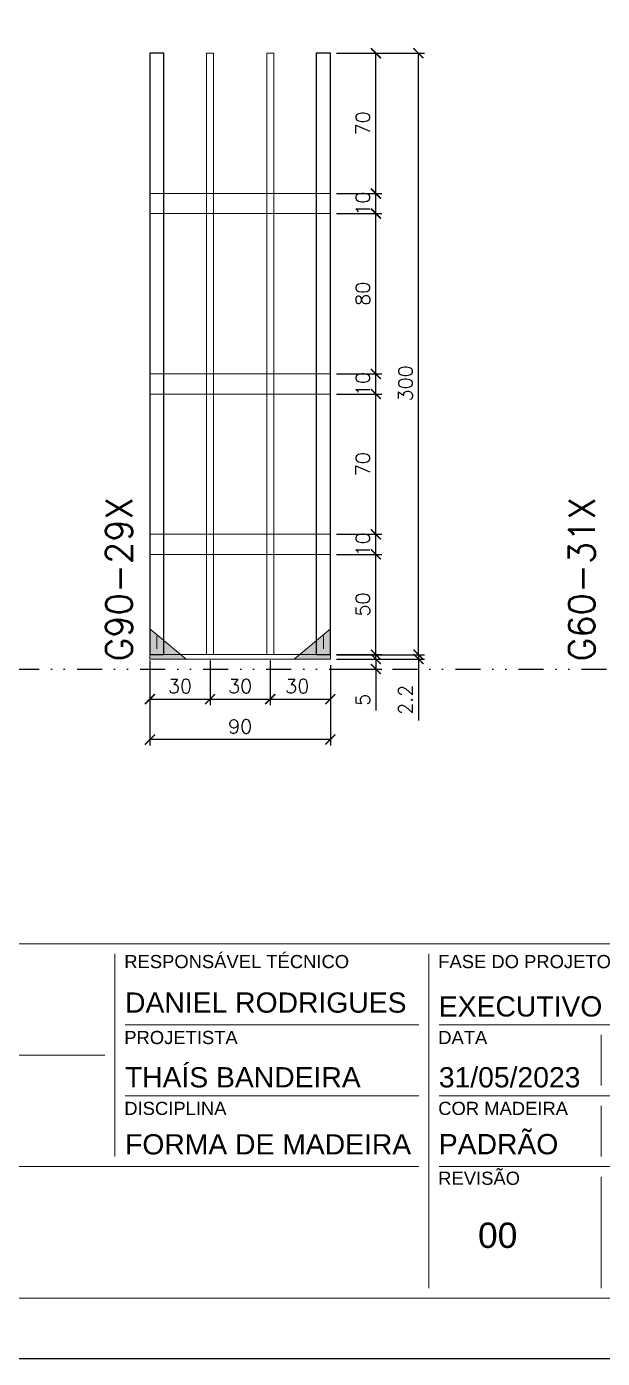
# Model space of a CAD drawing. Extents: x -23436 to 4767, y -4131 to 9755.
# Drawn here: x -19934 to -19647, y -2818 to -2153 of the extents above; entities that cross this region are included whole.
import ezdxf

# ---------------------------------------------------------------- set-up
doc = ezdxf.new("R2010")
doc.units = 0
doc.header["$PDMODE"] = 2
doc.header["$PDSIZE"] = 10
doc.linetypes.add('DIVIDE2', pattern=[0.625, 0.25, -0.125, 0, -0.125, 0, -0.125])
doc.linetypes.add('HIDDEN', pattern=[9.525, 6.35, -3.175])
doc.layers.get('0').update_dxf_attribs({"lineweight": 13})
doc.layers.get('Defpoints').update_dxf_attribs({"lineweight": 13})
for name, color, linetype in [('Cota', 4, 'Continuous'), ('MB Logo', 254, 'Continuous'), ('Nível', 160, 'Continuous'), ('Sarr 7x7', 104, 'Continuous')]:
    doc.layers.add(name, color=color, linetype=linetype)
for name, color, linetype, lineweight in [('FOLHA MB', 7, 'Continuous', 13), ('Madeira', 100, 'Continuous', 13), ('Sarr 2.2x7', 40, 'Continuous', 9), ('sarrafo', 93, 'Continuous', 13), ('Texto Seção', 7, 'Continuous', 15)]:
    doc.layers.add(name, color=color, linetype=linetype, lineweight=lineweight)
doc.layers.add('Laje_Perimetro', color=7, linetype='Continuous', plot=False)
doc.styles.add('MB_C01', font='arial.ttf', dxfattribs={"height": 1.3})
doc.styles.add('MB_C02', font='arial.ttf', dxfattribs={"height": 2})
doc.styles.add('MB_C03', font='arial.ttf', dxfattribs={"height": 2.5})
doc.styles.add('REGUA-120', font='ROMANS.shx', dxfattribs={"height": 15})
doc.styles.add('ROMANS', font='romans.shx')
doc.dimstyles.new('Cota Paínel', dxfattribs={"dimtxt": 7, "dimasz": 5, "dimexe": 3, "dimexo": 3, "dimgap": 3, "dimtad": 1, "dimdec": 1, "dimzin": 12, "dimdsep": 46, "dimtxsty": 'ROMANS', "dimblk": 'ARCHTICK', "dimcen": 0, "dimclrd": 4, "dimclre": 4, "dimclrt": 1, "dimadec": 1, "dimazin": 3, "dimtfac": 1, "dimtdec": 1, "dimtmove": 0, "dimatfit": 3, "dimldrblk": 'OBLIQUE', "dimfxl": 0, "dimtolj": 1, "dimtzin": 12, "dimarcsym": 0})
doc.dimstyles.new('PAINEL', dxfattribs={"dimtxt": 7, "dimasz": 5, "dimexe": 3, "dimexo": 3, "dimgap": 3, "dimtad": 1, "dimdec": 1, "dimzin": 12, "dimdsep": 46, "dimtxsty": 'ROMANS', "dimblk": 'ARCHTICK', "dimcen": 0, "dimclrd": 4, "dimclre": 4, "dimclrt": 1, "dimadec": 1, "dimazin": 3, "dimtfac": 1, "dimtdec": 1, "dimtmove": 0, "dimatfit": 3, "dimldrblk": 'OBLIQUE', "dimfxl": 0, "dimtolj": 1, "dimtzin": 12, "dimarcsym": 0})

# ---------------------------------------------------------------- blocks, each defined once
blk = doc.blocks.new('A$C169d8357')
at = {"layer": 'FOLHA MB', "color": 1}
for p, q in [((1109.82, 356.72), (70, 356.72)), ((786.55, 351.67), (786.55, 250.65)), ((943.14, 351.67), (943.14, 184.99)), ((938.09, 316.32), (791.61, 316.32)), ((1109.82, 316.32), (948.19, 316.32)), ((1029, 311.26), (1029, 286.01)), ((781.5, 301.16), (450.7, 301.16)), ((938.09, 280.96), (791.61, 280.96)), ((1109.82, 280.96), (948.19, 280.96)), ((1029, 275.91), (1029, 250.65)), ((938.09, 245.6), (450.7, 245.6)), ((1109.82, 245.6), (948.19, 245.6)), ((1029, 240.55), (1029, 184.99))]:
    blk.add_line(p, q, dxfattribs=at)
for points in [[(0, 1199.94), (0, 149.94), (1485.02, 149.94), (1485.02, 1199.94)], [(70, 1169.94), (70, 179.94), (1455.02, 179.94), (1455.02, 1169.94)]]:
    blk.add_lwpolyline(points, close=True, dxfattribs=at)
at = {"layer": 'FOLHA MB', "color": 6, "style": 'MB_C01'}
for s, height, p in [('RESPONSÁVEL TÉCNICO', 6.5663, (791.21, 344.6)), ('FASE DO PROJETO', 6.5663, (947.79, 344.6)), ('PROJETISTA', 6.566, (791.21, 306.72)), ('DATA', 6.566, (947.79, 306.72)), ('DISCIPLINA', 6.566, (791.21, 271.36)), ('COR MADEIRA', 6.5663, (947.79, 271.36)), ('REVISÃO', 6.566, (947.79, 236.51))]:
    blk.add_text(s, height=height, dxfattribs=at).set_placement(p)
at = {"layer": 'FOLHA MB', "color": 5}
for s, height, style, p in [('DANIEL RODRIGUES', 10.102, 'MB_C02', (791.61, 322.38)), ('EXECUTIVO', 10.102, 'MB_C02', (948.09, 320.46)), ('THAÍS BANDEIRA', 10.102, 'MB_C02', (791.51, 285.11)), ('31/05/2023', 10.102, 'MB_C02', (948.09, 285.11)), ('FORMA DE MADEIRA', 10.102, 'MB_C02', (791.61, 251.66)), ('PADRÃO', 10.102, 'MB_C02', (948.09, 251.76)), ('00', 12.628, 'MB_C03', (967.63, 205.03))]:
    blk.add_text(s, height=height, dxfattribs=dict(at, style=style)).set_placement(p)
blk = doc.blocks.new('_ArchTick')
at = {"color": 0, "linetype": 'ByBlock', "const_width": 0.15}
blk.add_lwpolyline([(-0.5, -0.5), (0.5, 0.5)], dxfattribs=at)
blk = doc.blocks.new('*D1365')
at = {"layer": 'Cota', "color": 4, "lineweight": -2, "transparency": 16777216}
for p, q in [((-19872.41, -2484.86), (-19872.41, -2512.04)), ((-19782.41, -2484.86), (-19782.41, -2512.04)), ((-19782.41, -2509.04), (-19872.41, -2509.04))]:
    blk.add_line(p, q, dxfattribs=at)
at = {"layer": 'Defpoints', "color": 0, "transparency": 16777216}
for p in [(-19872.41, -2481.86), (-19782.41, -2481.86), (-19872.41, -2509.04)]:
    blk.add_point(p, dxfattribs=at)
at = {"layer": 'Cota', "color": 4, "lineweight": -2, "transparency": 16777216, "xscale": 5, "yscale": 5, "zscale": 5, "rotation": 180}
blk.add_blockref('_ArchTick', (-19872.41, -2509.04), dxfattribs=at)
at = {"layer": 'Cota', "color": 4, "lineweight": -2, "transparency": 16777216, "xscale": 5, "yscale": 5, "zscale": 5}
blk.add_blockref('_ArchTick', (-19782.41, -2509.04), dxfattribs=at)
at = {"layer": 'Cota', "color": 1, "transparency": 16777216, "insert": (-19827.41, -2502.54), "char_height": 7, "attachment_point": 5, "style": 'ROMANS'}
blk.add_mtext('\\A1;90', dxfattribs=at)
blk = doc.blocks.new('_OBLIQUE')
at = {"color": 0, "linetype": 'ByBlock', "lineweight": -2}
for p, q in [((0, 0), (-1, 0)), ((-0.5, -0.5), (0.5, 0.5))]:
    blk.add_line(p, q, dxfattribs=at)
blk = doc.blocks.new('*D1366')
at = {"layer": 'Cota', "color": 4, "lineweight": -2, "transparency": 16777216}
for p, q in [((-19812.41, -2469.66), (-19812.41, -2491.86)), ((-19782.41, -2471.86), (-19782.41, -2491.86)), ((-19812.41, -2488.86), (-19782.41, -2488.86))]:
    blk.add_line(p, q, dxfattribs=at)
at = {"layer": 'Defpoints', "color": 0, "transparency": 16777216}
for p in [(-19812.41, -2466.66), (-19782.41, -2468.86), (-19782.41, -2488.86)]:
    blk.add_point(p, dxfattribs=at)
at = {"layer": 'Cota', "color": 4, "lineweight": -2, "transparency": 16777216, "xscale": 5, "yscale": 5, "zscale": 5, "rotation": 180}
blk.add_blockref('_ArchTick', (-19812.41, -2488.86), dxfattribs=at)
at = {"layer": 'Cota', "color": 4, "lineweight": -2, "transparency": 16777216, "xscale": 5, "yscale": 5, "zscale": 5}
blk.add_blockref('_ArchTick', (-19782.41, -2488.86), dxfattribs=at)
at = {"layer": 'Cota', "color": 1, "transparency": 16777216, "insert": (-19798.91, -2482.36), "char_height": 7, "attachment_point": 5, "style": 'ROMANS'}
blk.add_mtext('\\A1;30', dxfattribs=at)
blk = doc.blocks.new('*D1367')
at = {"layer": 'Cota', "color": 4, "lineweight": -2, "transparency": 16777216}
for p, q in [((-19872.41, -2469.66), (-19872.41, -2491.86)), ((-19842.41, -2469.66), (-19842.41, -2491.86)), ((-19872.41, -2488.86), (-19842.41, -2488.86))]:
    blk.add_line(p, q, dxfattribs=at)
at = {"layer": 'Defpoints', "color": 0, "transparency": 16777216}
for p in [(-19872.41, -2466.66), (-19842.41, -2466.66), (-19842.41, -2488.86)]:
    blk.add_point(p, dxfattribs=at)
at = {"layer": 'Cota', "color": 4, "lineweight": -2, "transparency": 16777216, "xscale": 5, "yscale": 5, "zscale": 5, "rotation": 180}
blk.add_blockref('_ArchTick', (-19872.41, -2488.86), dxfattribs=at)
at = {"layer": 'Cota', "color": 4, "lineweight": -2, "transparency": 16777216, "xscale": 5, "yscale": 5, "zscale": 5}
blk.add_blockref('_ArchTick', (-19842.41, -2488.86), dxfattribs=at)
at = {"layer": 'Cota', "color": 1, "transparency": 16777216, "insert": (-19857.41, -2482.36), "char_height": 7, "attachment_point": 5, "style": 'ROMANS'}
blk.add_mtext('\\A1;30', dxfattribs=at)
blk = doc.blocks.new('*D1368')
at = {"layer": 'Cota', "color": 4, "lineweight": -2, "transparency": 16777216}
for p, q in [((-19779.41, -2416.66), (-19756.71, -2416.66)), ((-19759.71, -2466.66), (-19759.71, -2416.66)), ((-19779.41, -2466.66), (-19756.71, -2466.66))]:
    blk.add_line(p, q, dxfattribs=at)
at = {"layer": 'Defpoints', "color": 0, "transparency": 16777216}
for p in [(-19782.41, -2416.66), (-19759.71, -2416.66), (-19782.41, -2466.66)]:
    blk.add_point(p, dxfattribs=at)
at = {"layer": 'Cota', "color": 4, "lineweight": -2, "transparency": 16777216, "xscale": 5, "yscale": 5, "zscale": 5}
for p, rotation in [((-19759.71, -2416.66), 90), ((-19759.71, -2466.66), 270)]:
    blk.add_blockref('_ArchTick', p, dxfattribs=dict(at, rotation=rotation))
at = {"layer": 'Cota', "color": 1, "transparency": 16777216, "insert": (-19766.21, -2441.66), "char_height": 7, "attachment_point": 5, "rotation": 90, "style": 'ROMANS'}
blk.add_mtext('\\A1;50', dxfattribs=at)
blk = doc.blocks.new('*D1369')
at = {"layer": 'Cota', "color": 4, "lineweight": -2, "transparency": 16777216}
for p, q in [((-19842.41, -2469.66), (-19842.41, -2491.86)), ((-19812.41, -2469.66), (-19812.41, -2491.86)), ((-19842.41, -2488.86), (-19812.41, -2488.86))]:
    blk.add_line(p, q, dxfattribs=at)
at = {"layer": 'Defpoints', "color": 0, "transparency": 16777216}
for p in [(-19842.41, -2466.66), (-19812.41, -2466.66), (-19812.41, -2488.86)]:
    blk.add_point(p, dxfattribs=at)
at = {"layer": 'Cota', "color": 4, "lineweight": -2, "transparency": 16777216, "xscale": 5, "yscale": 5, "zscale": 5, "rotation": 180}
blk.add_blockref('_ArchTick', (-19842.41, -2488.86), dxfattribs=at)
at = {"layer": 'Cota', "color": 4, "lineweight": -2, "transparency": 16777216, "xscale": 5, "yscale": 5, "zscale": 5}
blk.add_blockref('_ArchTick', (-19812.41, -2488.86), dxfattribs=at)
at = {"layer": 'Cota', "color": 1, "transparency": 16777216, "insert": (-19827.41, -2482.36), "char_height": 7, "attachment_point": 5, "style": 'ROMANS'}
blk.add_mtext('\\A1;30', dxfattribs=at)
blk = doc.blocks.new('*D1370')
at = {"layer": 'Cota', "color": 4, "lineweight": -2, "transparency": 16777216}
for p, q in [((-19779.41, -2406.66), (-19756.71, -2406.66)), ((-19759.71, -2416.66), (-19759.71, -2406.66)), ((-19779.41, -2416.66), (-19756.71, -2416.66))]:
    blk.add_line(p, q, dxfattribs=at)
at = {"layer": 'Defpoints', "color": 0, "transparency": 16777216}
for p in [(-19782.41, -2406.66), (-19759.71, -2406.66), (-19782.41, -2416.66)]:
    blk.add_point(p, dxfattribs=at)
at = {"layer": 'Cota', "color": 4, "lineweight": -2, "transparency": 16777216, "xscale": 5, "yscale": 5, "zscale": 5}
for p, rotation in [((-19759.71, -2406.66), 90), ((-19759.71, -2416.66), 270)]:
    blk.add_blockref('_ArchTick', p, dxfattribs=dict(at, rotation=rotation))
at = {"layer": 'Cota', "color": 1, "transparency": 16777216, "insert": (-19766.21, -2411.66), "char_height": 7, "attachment_point": 5, "rotation": 90, "style": 'ROMANS'}
blk.add_mtext('\\A1;10', dxfattribs=at)
blk = doc.blocks.new('*D1371')
at = {"layer": 'Cota', "color": 4, "lineweight": -2, "transparency": 16777216}
for p, q in [((-19779.41, -2336.66), (-19756.71, -2336.66)), ((-19759.71, -2406.66), (-19759.71, -2336.66)), ((-19779.41, -2406.66), (-19756.71, -2406.66))]:
    blk.add_line(p, q, dxfattribs=at)
at = {"layer": 'Defpoints', "color": 0, "transparency": 16777216}
for p in [(-19782.41, -2336.66), (-19759.71, -2336.66), (-19782.41, -2406.66)]:
    blk.add_point(p, dxfattribs=at)
at = {"layer": 'Cota', "color": 4, "lineweight": -2, "transparency": 16777216, "xscale": 5, "yscale": 5, "zscale": 5}
for p, rotation in [((-19759.71, -2336.66), 90), ((-19759.71, -2406.66), 270)]:
    blk.add_blockref('_ArchTick', p, dxfattribs=dict(at, rotation=rotation))
at = {"layer": 'Cota', "color": 1, "transparency": 16777216, "insert": (-19766.21, -2371.66), "char_height": 7, "attachment_point": 5, "rotation": 90, "style": 'ROMANS'}
blk.add_mtext('\\A1;70', dxfattribs=at)
blk = doc.blocks.new('*D1372')
at = {"layer": 'Cota', "color": 4, "lineweight": -2, "transparency": 16777216}
for p, q in [((-19779.41, -2326.66), (-19756.71, -2326.66)), ((-19759.71, -2336.66), (-19759.71, -2326.66)), ((-19779.41, -2336.66), (-19756.71, -2336.66))]:
    blk.add_line(p, q, dxfattribs=at)
at = {"layer": 'Defpoints', "color": 0, "transparency": 16777216}
for p in [(-19782.41, -2326.66), (-19759.71, -2326.66), (-19782.41, -2336.66)]:
    blk.add_point(p, dxfattribs=at)
at = {"layer": 'Cota', "color": 4, "lineweight": -2, "transparency": 16777216, "xscale": 5, "yscale": 5, "zscale": 5}
for p, rotation in [((-19759.71, -2326.66), 90), ((-19759.71, -2336.66), 270)]:
    blk.add_blockref('_ArchTick', p, dxfattribs=dict(at, rotation=rotation))
at = {"layer": 'Cota', "color": 1, "transparency": 16777216, "insert": (-19766.21, -2331.66), "char_height": 7, "attachment_point": 5, "rotation": 90, "style": 'ROMANS'}
blk.add_mtext('\\A1;10', dxfattribs=at)
blk = doc.blocks.new('*D1373')
at = {"layer": 'Cota', "color": 4, "lineweight": -2, "transparency": 16777216}
for p, q in [((-19779.41, -2246.66), (-19756.71, -2246.66)), ((-19759.71, -2326.66), (-19759.71, -2246.66)), ((-19779.41, -2326.66), (-19756.71, -2326.66))]:
    blk.add_line(p, q, dxfattribs=at)
at = {"layer": 'Defpoints', "color": 0, "transparency": 16777216}
for p in [(-19782.41, -2246.66), (-19759.71, -2246.66), (-19782.41, -2326.66)]:
    blk.add_point(p, dxfattribs=at)
at = {"layer": 'Cota', "color": 4, "lineweight": -2, "transparency": 16777216, "xscale": 5, "yscale": 5, "zscale": 5}
for p, rotation in [((-19759.71, -2246.66), 90), ((-19759.71, -2326.66), 270)]:
    blk.add_blockref('_ArchTick', p, dxfattribs=dict(at, rotation=rotation))
at = {"layer": 'Cota', "color": 1, "transparency": 16777216, "insert": (-19766.21, -2286.66), "char_height": 7, "attachment_point": 5, "rotation": 90, "style": 'ROMANS'}
blk.add_mtext('\\A1;80', dxfattribs=at)
blk = doc.blocks.new('*D1374')
at = {"layer": 'Cota', "color": 4, "lineweight": -2, "transparency": 16777216}
for p, q in [((-19779.41, -2236.66), (-19756.71, -2236.66)), ((-19759.71, -2246.66), (-19759.71, -2236.66)), ((-19779.41, -2246.66), (-19756.71, -2246.66))]:
    blk.add_line(p, q, dxfattribs=at)
at = {"layer": 'Defpoints', "color": 0, "transparency": 16777216}
for p in [(-19782.41, -2236.66), (-19759.71, -2236.66), (-19782.41, -2246.66)]:
    blk.add_point(p, dxfattribs=at)
at = {"layer": 'Cota', "color": 4, "lineweight": -2, "transparency": 16777216, "xscale": 5, "yscale": 5, "zscale": 5}
for p, rotation in [((-19759.71, -2236.66), 90), ((-19759.71, -2246.66), 270)]:
    blk.add_blockref('_ArchTick', p, dxfattribs=dict(at, rotation=rotation))
at = {"layer": 'Cota', "color": 1, "transparency": 16777216, "insert": (-19766.21, -2241.66), "char_height": 7, "attachment_point": 5, "rotation": 90, "style": 'ROMANS'}
blk.add_mtext('\\A1;10', dxfattribs=at)
blk = doc.blocks.new('*D1375')
at = {"layer": 'Cota', "color": 4, "lineweight": -2, "transparency": 16777216}
for p, q in [((-19779.4, -2166.66), (-19756.71, -2166.66)), ((-19759.71, -2236.66), (-19759.71, -2166.66)), ((-19779.41, -2236.66), (-19756.71, -2236.66))]:
    blk.add_line(p, q, dxfattribs=at)
at = {"layer": 'Defpoints', "color": 0, "transparency": 16777216}
for p in [(-19782.4, -2166.66), (-19759.71, -2166.66), (-19782.41, -2236.66)]:
    blk.add_point(p, dxfattribs=at)
at = {"layer": 'Cota', "color": 4, "lineweight": -2, "transparency": 16777216, "xscale": 5, "yscale": 5, "zscale": 5}
for p, rotation in [((-19759.71, -2166.66), 90), ((-19759.71, -2236.66), 270)]:
    blk.add_blockref('_ArchTick', p, dxfattribs=dict(at, rotation=rotation))
at = {"layer": 'Cota', "color": 1, "transparency": 16777216, "insert": (-19766.21, -2201.66), "char_height": 7, "attachment_point": 5, "rotation": 90, "style": 'ROMANS'}
blk.add_mtext('\\A1;70', dxfattribs=at)
blk = doc.blocks.new('*D1376')
at = {"layer": 'Cota', "color": 4, "lineweight": -2, "transparency": 16777216}
for p, q in [((-19779.4, -2166.66), (-19735.49, -2166.66)), ((-19738.49, -2466.7), (-19738.49, -2166.66)), ((-19779.41, -2466.7), (-19735.49, -2466.7))]:
    blk.add_line(p, q, dxfattribs=at)
at = {"layer": 'Defpoints', "color": 0, "transparency": 16777216}
for p in [(-19782.4, -2166.66), (-19738.49, -2166.66), (-19782.41, -2466.7)]:
    blk.add_point(p, dxfattribs=at)
at = {"layer": 'Cota', "color": 4, "lineweight": -2, "transparency": 16777216, "xscale": 5, "yscale": 5, "zscale": 5}
for p, rotation in [((-19738.49, -2166.66), 90), ((-19738.49, -2466.7), 270)]:
    blk.add_blockref('_ArchTick', p, dxfattribs=dict(at, rotation=rotation))
at = {"layer": 'Cota', "color": 1, "transparency": 16777216, "insert": (-19744.99, -2331.36), "char_height": 7, "attachment_point": 5, "rotation": 90, "style": 'ROMANS'}
blk.add_mtext('\\A1;300', dxfattribs=at)
blk = doc.blocks.new('*D1377')
at = {"layer": 'Cota', "color": 4, "lineweight": -2, "transparency": 16777216}
for p, q in [((-19738.49, -2466.7), (-19738.49, -2461.7)), ((-19779.41, -2466.7), (-19735.49, -2466.7)), ((-19779.41, -2468.86), (-19735.49, -2468.86)), ((-19738.49, -2466.7), (-19738.49, -2468.86)), ((-19738.49, -2468.86), (-19738.49, -2499.53))]:
    blk.add_line(p, q, dxfattribs=at)
at = {"layer": 'Defpoints', "color": 0, "transparency": 16777216}
for p in [(-19782.41, -2466.7), (-19782.41, -2468.86), (-19738.49, -2468.86)]:
    blk.add_point(p, dxfattribs=at)
at = {"layer": 'Cota', "color": 4, "lineweight": -2, "transparency": 16777216, "xscale": 5, "yscale": 5, "zscale": 5}
for p, rotation in [((-19738.49, -2466.7), 270), ((-19738.49, -2468.86), 90)]:
    blk.add_blockref('_ArchTick', p, dxfattribs=dict(at, rotation=rotation))
at = {"layer": 'Cota', "color": 1, "transparency": 16777216, "insert": (-19744.99, -2489.19), "char_height": 7, "attachment_point": 5, "rotation": 90, "style": 'ROMANS'}
blk.add_mtext('\\A1;2.2', dxfattribs=at)
blk = doc.blocks.new('*D1401')
at = {"layer": 'Cota', "color": 4, "lineweight": -2, "transparency": 16777216}
for p, q in [((-19759.71, -2468.86), (-19759.71, -2463.86)), ((-19779.41, -2468.86), (-19756.71, -2468.86)), ((-19759.71, -2468.86), (-19759.71, -2473.86)), ((-19779.41, -2473.86), (-19756.71, -2473.86)), ((-19759.71, -2473.86), (-19759.71, -2494.53))]:
    blk.add_line(p, q, dxfattribs=at)
at = {"layer": 'Defpoints', "color": 0, "transparency": 16777216}
for p in [(-19782.41, -2468.86), (-19782.41, -2473.86), (-19759.71, -2473.86)]:
    blk.add_point(p, dxfattribs=at)
at = {"layer": 'Cota', "color": 4, "lineweight": -2, "transparency": 16777216, "xscale": 5, "yscale": 5, "zscale": 5}
for p, rotation in [((-19759.71, -2468.86), 270), ((-19759.71, -2473.86), 90)]:
    blk.add_blockref('_ArchTick', p, dxfattribs=dict(at, rotation=rotation))
at = {"layer": 'Cota', "color": 1, "transparency": 16777216, "insert": (-19766.21, -2489.19), "char_height": 7, "attachment_point": 5, "rotation": 90, "style": 'ROMANS'}
blk.add_mtext('\\A1;5', dxfattribs=at)

msp = doc.modelspace()

# ---------------------------------------------------------------- hatches: boundary and pattern name
at = {"layer": 'Madeira'}
h = msp.add_hatch(color=252, dxfattribs=at)
h.dxf.hatch_style = 2
h.paths.add_polyline_path([(-19872.405, -2453.86), (-19872.405, -2468.86), (-19854.405, -2468.86)])
h = msp.add_hatch(color=252, dxfattribs=at)
h.dxf.hatch_style = 2
h.paths.add_polyline_path([(-19782.405, -2453.86), (-19782.405, -2468.86), (-19800.405, -2468.86)])

# ---------------------------------------------------------------- linework, layer by layer
at = {"layer": 'Laje_Perimetro'}
msp.add_lwpolyline([(-19191.377, -1767.741), (-20676.397, -1767.741), (-20676.397, -2817.741), (-19191.377, -2817.741)], close=True, dxfattribs=at)
at = {"layer": 'Madeira', "color": 0}
for p, q in [((-19782.405, -2236.66), (-19872.405, -2236.66)), ((-19872.405, -2236.66), (-19872.405, -2241.66)), ((-19782.405, -2236.66), (-19782.405, -2241.66)), ((-19872.405, -2246.66), (-19872.405, -2241.66)), ((-19782.405, -2246.66), (-19782.405, -2241.66)), ((-19782.405, -2246.66), (-19872.405, -2246.66)), ((-19782.405, -2326.66), (-19872.405, -2326.66)), ((-19872.405, -2326.66), (-19872.405, -2331.66)), ((-19872.405, -2336.66), (-19872.405, -2331.66)), ((-19782.405, -2326.66), (-19782.405, -2331.66)), ((-19782.405, -2336.66), (-19782.405, -2331.66)), ((-19782.405, -2336.66), (-19872.405, -2336.66)), ((-19782.405, -2406.66), (-19872.405, -2406.66)), ((-19872.405, -2406.66), (-19872.405, -2411.66)), ((-19782.405, -2406.66), (-19782.405, -2411.66)), ((-19872.405, -2416.66), (-19872.405, -2411.66)), ((-19782.405, -2416.66), (-19872.405, -2416.66)), ((-19782.405, -2416.66), (-19782.405, -2411.66))]:
    msp.add_line(p, q, dxfattribs=at)
at = {"layer": 'Madeira', "color": 1, "linetype": 'HIDDEN'}
for p, q in [((-19868.905, -2457.36), (-19868.905, -2466.66)), ((-19868.905, -2457.36), (-19868.905, -2466.66)), ((-19785.905, -2457.36), (-19785.905, -2466.66)), ((-19785.905, -2457.36), (-19785.905, -2466.66)), ((-19865.405, -2460.86), (-19865.405, -2466.66)), ((-19862.572, -2466.66), (-19872.405, -2466.66)), ((-19862.572, -2466.66), (-19872.405, -2466.66)), ((-19856.605, -2466.66), (-19872.405, -2466.66)), ((-19798.205, -2466.66), (-19782.405, -2466.66)), ((-19792.239, -2466.66), (-19782.405, -2466.66)), ((-19792.239, -2466.66), (-19782.405, -2466.66))]:
    msp.add_line(p, q, dxfattribs=at)
at = {"layer": 'Madeira'}
msp.add_line((-19872.405, -2466.66), (-19872.405, -2468.86), dxfattribs=at)
msp.add_line((-19872.405, -2466.66), (-19872.405, -2468.86), dxfattribs=at)
msp.add_line((-19872.405, -2466.66), (-19872.405, -2468.86), dxfattribs=at)
at = {"layer": 'Madeira', "color": 0}
for points in [[(-19872.405, -2453.86), (-19872.405, -2468.86), (-19854.405, -2468.86), (-19872.405, -2453.86)], [(-19782.405, -2453.86), (-19782.405, -2468.86), (-19800.405, -2468.86), (-19782.405, -2453.86)]]:
    msp.add_lwpolyline(points, dxfattribs=at)
at = {"layer": 'Nível', "linetype": 'DIVIDE2', "ltscale": 50}
msp.add_line((-20474.847, -2473.86), (-19296.576, -2473.86), dxfattribs=at)
at = {"layer": 'Sarr 2.2x7'}
msp.add_lwpolyline([(-19782.405, -2466.66), (-19872.405, -2466.66), (-19872.405, -2468.86), (-19782.405, -2468.86)], close=True, dxfattribs=at)
at = {"layer": 'Sarr 7x7', "color": 30, "true_color": 0xf26722}
for points in [[(-19872.405, -2466.66), (-19865.405, -2466.66), (-19865.405, -2166.66), (-19872.405, -2166.66)], [(-19789.405, -2466.66), (-19782.405, -2466.66), (-19782.405, -2166.66), (-19789.405, -2166.66)]]:
    msp.add_lwpolyline(points, close=True, dxfattribs=at)
at = {"layer": 'sarrafo'}
for p, q in [((-19844.155, -2466.66), (-19844.155, -2166.66)), ((-19844.155, -2166.66), (-19842.405, -2166.66)), ((-19840.655, -2166.66), (-19842.405, -2166.66)), ((-19840.655, -2466.66), (-19840.655, -2166.66)), ((-19814.155, -2466.66), (-19814.155, -2166.66)), ((-19814.155, -2166.66), (-19812.405, -2166.66)), ((-19810.655, -2166.66), (-19812.405, -2166.66)), ((-19810.655, -2466.66), (-19810.655, -2166.66)), ((-19844.155, -2466.66), (-19842.405, -2466.66)), ((-19840.655, -2466.66), (-19842.405, -2466.66)), ((-19814.155, -2466.66), (-19812.405, -2466.66)), ((-19810.655, -2466.66), (-19812.405, -2466.66))]:
    msp.add_line(p, q, dxfattribs=at)

# ---------------------------------------------------------------- block references
at = {"layer": 'MB Logo'}
msp.add_blockref('A$C169d8357', (-20676.397, -2967.679), dxfattribs=at)

# ---------------------------------------------------------------- texts
at = {"layer": 'Texto Seção', "style": 'REGUA-120'}
for s, p in [('G90-29X', (-19881.309, -2469.974)), ('G60-31X', (-19650.521, -2469.974))]:
    msp.add_text(s, height=13, rotation=90, dxfattribs=at).set_placement(p)

# ---------------------------------------------------------------- dimensions: what is measured, and where the dimension line sits
at = {"layer": 'Cota'}
for base, p1, p2, angle, picture, middle in [((-19759.707, -2166.66), (-19782.405, -2236.66), (-19782.405, -2166.66), 90, '*D1375', (-19766.207, -2201.66)), ((-19759.707, -2246.66), (-19782.405, -2326.66), (-19782.405, -2246.66), 90, '*D1373', (-19766.207, -2286.66)), ((-19759.707, -2336.66), (-19782.405, -2406.66), (-19782.405, -2336.66), 90, '*D1371', (-19766.207, -2371.66)), ((-19759.707, -2416.66), (-19782.405, -2466.66), (-19782.405, -2416.66), 90, '*D1368', (-19766.207, -2441.66)), ((-19738.491, -2468.86), (-19782.405, -2466.697), (-19782.405, -2468.86), 90, '*D1377', (-19744.991, -2489.193)), ((-19872.405, -2509.037), (-19782.405, -2481.86), (-19872.405, -2481.86), 180, '*D1365', (-19827.405, -2502.537))]:
    dim = msp.add_linear_dim(base=base, p1=p1, p2=p2, angle=angle, dimstyle='Cota Paínel', dxfattribs=at)
    dim.commit()
    dim.dimension.update_dxf_attribs({"geometry": picture, "text_midpoint": middle})
for base, p1, p2, picture, middle in [((-19738.49, -2166.66), (-19782.405, -2466.697), (-19782.405, -2166.66), '*D1376', (-19738.49, -2331.36)), ((-19759.707, -2236.66), (-19782.405, -2246.66), (-19782.405, -2236.66), '*D1374', (-19759.707, -2241.66)), ((-19759.707, -2326.66), (-19782.405, -2336.66), (-19782.405, -2326.66), '*D1372', (-19759.707, -2331.66)), ((-19759.707, -2406.66), (-19782.405, -2416.66), (-19782.405, -2406.66), '*D1370', (-19759.707, -2411.66))]:
    dim = msp.add_linear_dim(base=base, p1=p1, p2=p2, angle=90, dimstyle='Cota Paínel', dxfattribs=at)
    dim.commit()
    dim.dimension.update_dxf_attribs({"geometry": picture, "text_midpoint": middle, "dimtype": 160})
at = {"layer": 'Cota', "color": 2}
dim = msp.add_linear_dim(base=(-19759.707, -2473.86), p1=(-19782.405, -2468.86), p2=(-19782.405, -2473.86), angle=90, dimstyle='PAINEL', override={"dimarcsym": 2}, dxfattribs=at)
dim.commit()
dim.dimension.update_dxf_attribs({"geometry": '*D1401', "text_midpoint": (-19766.207, -2489.193)})
at = {"layer": 'Cota'}
for base, p1, p2, picture, middle in [((-19842.405, -2488.86), (-19872.405, -2466.66), (-19842.405, -2466.66), '*D1367', (-19857.405, -2482.36)), ((-19812.405, -2488.86), (-19842.405, -2466.66), (-19812.405, -2466.66), '*D1369', (-19827.405, -2482.36))]:
    dim = msp.add_linear_dim(base=base, p1=p1, p2=p2, dimstyle='Cota Paínel', dxfattribs=at)
    dim.commit()
    dim.dimension.update_dxf_attribs({"geometry": picture, "text_midpoint": middle})
dim = msp.add_linear_dim(base=(-19782.405, -2488.86), p1=(-19812.405, -2466.66), p2=(-19782.405, -2468.86), dimstyle='Cota Paínel', dxfattribs=at)
dim.commit()
dim.dimension.update_dxf_attribs({"geometry": '*D1366', "text_midpoint": (-19798.905, -2488.86), "dimtype": 160})

doc.saveas('drawing.dxf')
